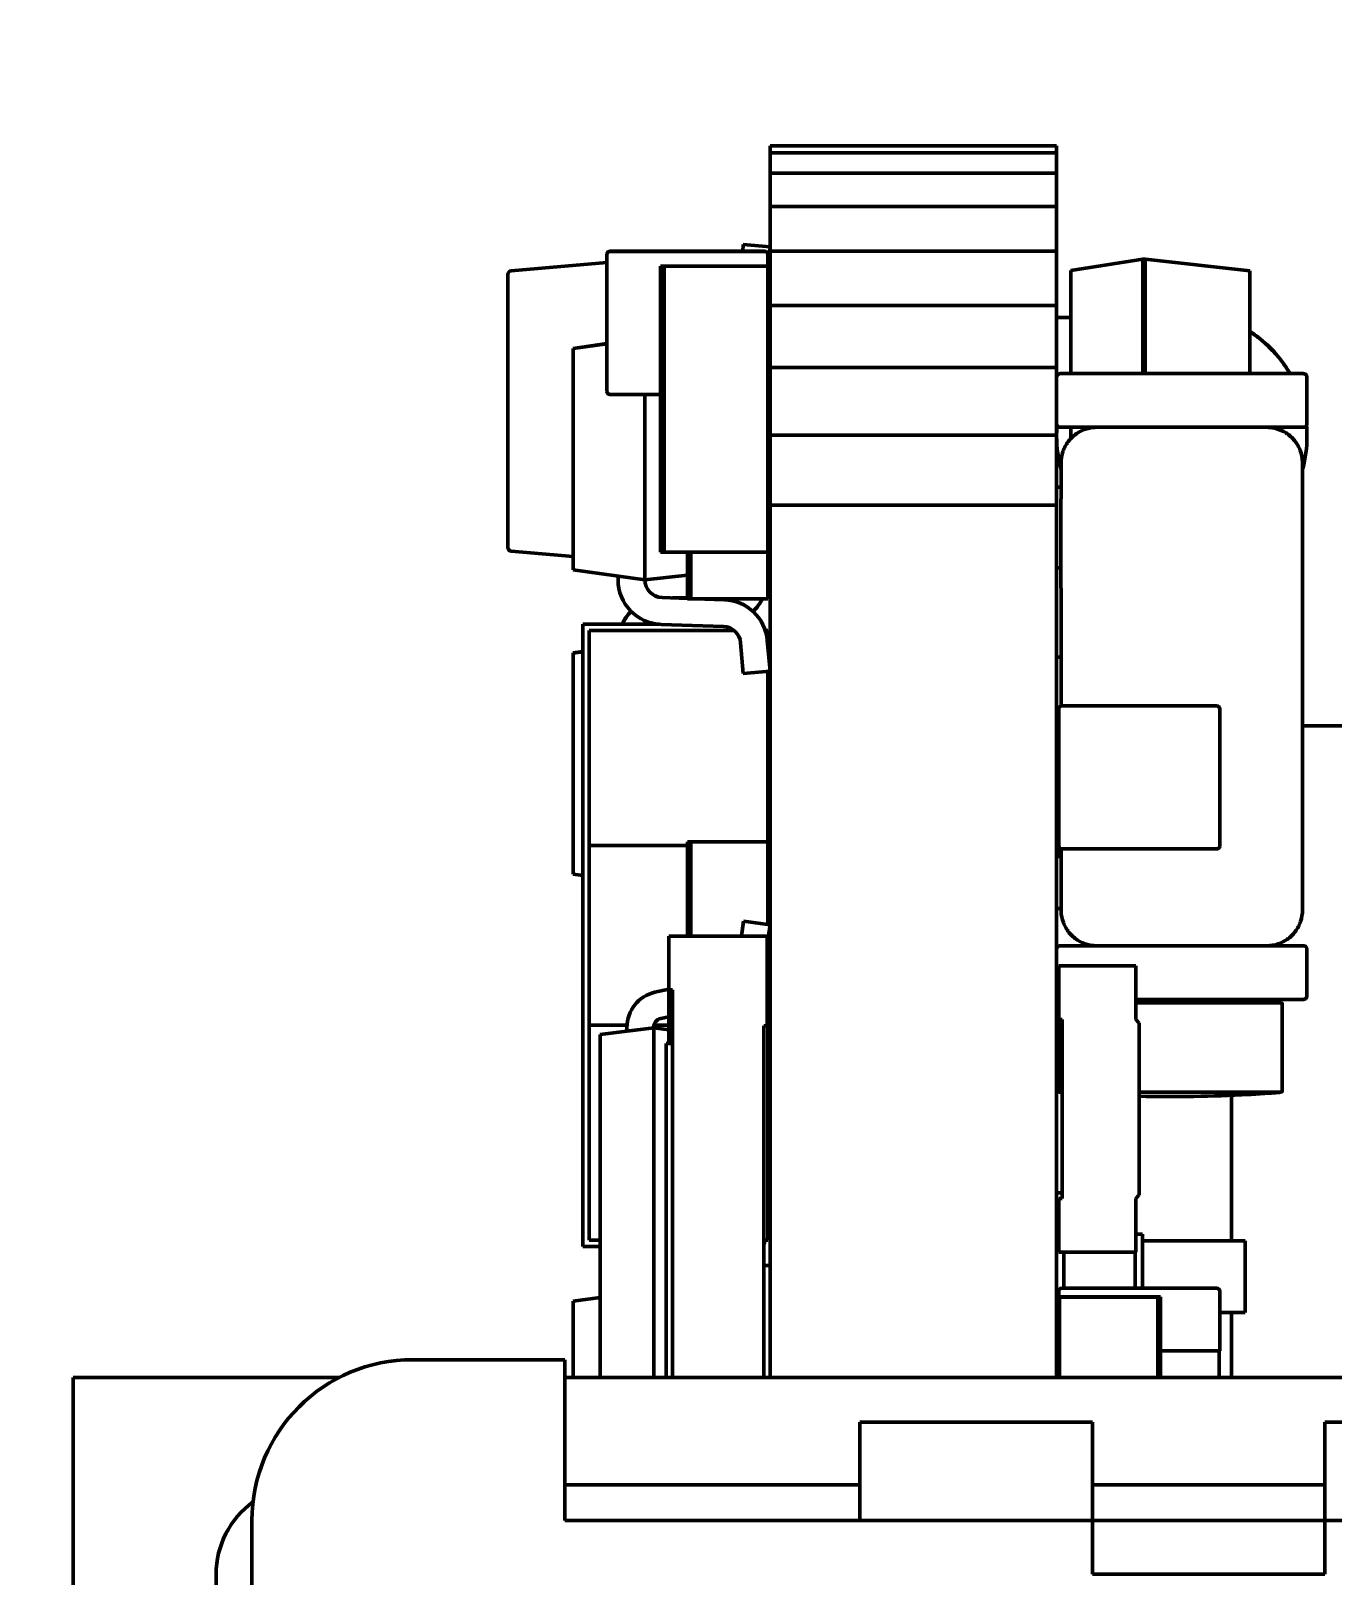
# Model space of a CAD drawing. Header units: millimetres. Extents: x 3100 to 5091, y 868 to 1900.
# Drawn here: x 3488.4 to 3495.68, y 1677.23 to 1685.87 of the extents above; entities that cross this region are included whole.
import ezdxf

# ---------------------------------------------------------------- set-up
doc = ezdxf.new("R2010")
doc.units = ezdxf.units.MM
doc.header["$LTSCALE"] = 1.8
doc.layers.add('외형선(ISO)', color=7, linetype='Continuous', lineweight=50)
doc.layers.add('치수(ISO)', color=7, linetype='Continuous', lineweight=25)
doc.styles.add('레이블 문자 (JIS)', font='')
doc.styles.get('레이블 문자 (JIS)').set_extended_font_data('Gulim')
doc.dimstyles.new('복사 대상기본값 (JIS)', dxfattribs={"dimscale": 1.5, "dimtxt": 3, "dimasz": 2, "dimexe": 1, "dimexo": 0.5, "dimgap": 0.8, "dimtad": 1, "dimdsep": 46, "dimtxsty": '레이블 문자 (JIS)', "dimblk": 'Filled-1', "dimcen": 0.09, "dimdle": 10, "dimclrd": 256, "dimclre": 256, "dimclrt": 256, "dimazin": 2, "dimtfac": 0.666667, "dimtmove": 0, "dimatfit": 3, "dimldrblk": 'OPEN', "dimfxl": 1, "dimtolj": 1, "dimtzin": 0, "dimlwd": -1, "dimlwe": -1, "dimarcsym": 0})

# ---------------------------------------------------------------- blocks, each defined once
blk = doc.blocks.new('Filled-1')
at = {"color": 0}
for p, q in [((0, 0), (-1, 0.1)), ((-1, 0.1), (-1, -0.1)), ((-1, 0), (0, 0)), ((-1, -0.1), (0, 0))]:
    blk.add_line(p, q, dxfattribs=at)
at = {"color": 0, "flags": 128}
blk.add_lwpolyline([(-1, -0.1), (0, 0), (-1, 0.1), (-1, -0.1)], dxfattribs=at)
at = {"color": 0}
blk.add_solid([(-1, -0.1), (0, 0), (-1, 0.1), (-1, -0.1)], dxfattribs=at)
blk = doc.blocks.new('*D693')
at = {"layer": 'Defpoints', "color": 0}
for p in [(3578.1401, 1717.1581), (3259.1401, 1689.0264), (3578.1401, 1681.0264)]:
    blk.add_point(p, dxfattribs=at)
at = {"layer": '치수(ISO)'}
for p, q in [((3259.1401, 1689.7764), (3259.1401, 1718.6581)), ((3578.1401, 1681.7764), (3578.1401, 1718.6581)), ((3262.1401, 1717.1581), (3575.1401, 1717.1581))]:
    blk.add_line(p, q, dxfattribs=at)
at = {"layer": '치수(ISO)', "linetype": 'ByBlock', "xscale": 3, "yscale": 3, "zscale": 3, "rotation": 180}
blk.add_blockref('Filled-1', (3259.1401, 1717.1581), dxfattribs=at)
at = {"layer": '치수(ISO)', "linetype": 'ByBlock', "xscale": 3, "yscale": 3, "zscale": 3}
blk.add_blockref('Filled-1', (3578.1401, 1717.1581), dxfattribs=at)
at = {"layer": '치수(ISO)', "insert": (3418.6601, 1727.8678), "char_height": 15, "attachment_point": 5, "style": '레이블 문자 (JIS)'}
blk.add_mtext('\\A1;319', dxfattribs=at)
blk = doc.blocks.new('_Open')
at = {"color": 0, "linetype": 'ByBlock', "lineweight": -2}
for p, q in [((-1, 0.1667), (0, 0)), ((-1, -0.1667), (0, 0)), ((0, 0), (-1, 0))]:
    blk.add_line(p, q, dxfattribs=at)

msp = doc.modelspace()

# ---------------------------------------------------------------- linework, layer by layer
at = {"layer": '외형선(ISO)'}
for p, q in [((3494.1401, 1685.2264), (3492.5375, 1685.2264)), ((3492.5375, 1685.1877), (3492.5375, 1685.2264)), ((3494.1401, 1685.1877), (3494.1401, 1685.2264)), ((3494.1401, 1685.1877), (3492.5375, 1685.1877)), ((3492.5375, 1685.0733), (3492.5375, 1685.1877)), ((3494.1401, 1685.0733), (3494.1401, 1685.1877)), ((3494.1401, 1685.0733), (3492.5375, 1685.0733)), ((3492.5375, 1684.8875), (3492.5375, 1685.0733)), ((3494.1401, 1684.8875), (3494.1401, 1685.0733)), ((3494.1401, 1684.8875), (3492.5375, 1684.8875)), ((3492.5375, 1684.6375), (3492.5375, 1684.8875)), ((3494.1401, 1684.6375), (3494.1401, 1684.8875)), ((3492.3847, 1684.636), (3492.388, 1684.6741)), ((3492.388, 1684.6744), (3492.5375, 1684.6613)), ((3492.388, 1684.6744), (3492.5375, 1684.6614)), ((3492.388, 1684.6744), (3492.388, 1684.6744)), ((3492.388, 1684.6743), (3492.388, 1684.6744)), ((3492.388, 1684.6743), (3492.5375, 1684.6612)), ((3492.388, 1684.6743), (3492.5375, 1684.6613)), ((3492.388, 1684.6743), (3492.388, 1684.6743)), ((3492.388, 1684.6742), (3492.388, 1684.6743)), ((3492.388, 1684.6742), (3492.5375, 1684.6611)), ((3492.388, 1684.6742), (3492.388, 1684.6741)), ((3492.388, 1684.6741), (3492.5375, 1684.6611)), ((3491.6253, 1684.6199), (3491.6253, 1684.6197)), ((3491.6253, 1683.8517), (3491.6253, 1684.6197)), ((3491.6413, 1684.636), (3492.5093, 1684.636)), ((3491.6413, 1684.6359), (3491.6413, 1684.636)), ((3492.5093, 1684.6359), (3491.6413, 1684.6359)), ((3491.6413, 1684.6357), (3492.5093, 1684.6357)), ((3491.6413, 1684.6357), (3491.6413, 1684.6357)), ((3492.5093, 1684.636), (3492.5093, 1684.6359)), ((3492.5093, 1684.6357), (3492.5093, 1684.6357)), ((3492.5375, 1684.6611), (3492.5253, 1684.5217)), ((3492.5253, 1684.6197), (3492.5253, 1684.6199)), ((3492.5253, 1684.6197), (3492.5253, 1683.8517)), ((3492.5375, 1684.6613), (3492.5375, 1684.6613)), ((3492.5375, 1684.6612), (3492.5375, 1684.6611)), ((3494.1401, 1684.6375), (3492.5375, 1684.6375)), ((3492.5375, 1684.3329), (3492.5375, 1684.6375)), ((3494.1401, 1684.3329), (3494.1401, 1684.6375)), ((3494.2201, 1684.5295), (3494.623, 1684.5916)), ((3494.623, 1684.5913), (3494.2201, 1684.5293)), ((3494.6362, 1684.5916), (3494.623, 1684.5916)), ((3494.623, 1684.5913), (3494.623, 1684.5916)), ((3494.623, 1683.9518), (3494.623, 1684.5913)), ((3494.623, 1684.5913), (3494.6362, 1684.5913)), ((3494.6362, 1684.5913), (3494.6362, 1684.5916)), ((3494.6362, 1684.5916), (3495.2201, 1684.5272)), ((3494.6362, 1683.9518), (3494.6362, 1684.5913)), ((3495.2201, 1684.527), (3494.6362, 1684.5913)), ((3491.0722, 1684.5067), (3491.0722, 1684.5071)), ((3491.0722, 1684.5066), (3491.0722, 1684.5067)), ((3491.0722, 1682.9789), (3491.0722, 1684.5066)), ((3491.6253, 1684.5738), (3491.0905, 1684.527)), ((3491.9252, 1684.5528), (3491.9448, 1684.5528)), ((3491.9252, 1684.5524), (3491.9252, 1684.5528)), ((3491.9448, 1684.5524), (3491.9252, 1684.5524)), ((3491.9252, 1684.5524), (3491.9252, 1682.9524)), ((3492.5252, 1684.5529), (3491.9448, 1684.5529)), ((3491.9448, 1684.5529), (3491.9448, 1684.5528)), ((3491.9448, 1684.5523), (3491.9448, 1684.5524)), ((3492.5252, 1684.5523), (3491.9448, 1684.5523)), ((3491.9448, 1682.9523), (3491.9448, 1684.5523)), ((3492.5252, 1684.5528), (3492.5056, 1684.5528)), ((3492.5056, 1684.5528), (3492.5056, 1684.5524)), ((3492.5252, 1684.5524), (3492.5056, 1684.5524)), ((3492.5252, 1684.5528), (3492.5252, 1684.5529)), ((3492.5252, 1684.5528), (3492.5252, 1684.5524)), ((3492.5252, 1684.5523), (3492.5252, 1684.5524)), ((3492.5252, 1682.9523), (3492.5252, 1684.5523)), ((3494.2201, 1684.5293), (3494.2201, 1684.5295)), ((3494.2201, 1683.9517), (3494.2201, 1684.5293)), ((3495.2201, 1684.5272), (3495.2201, 1684.527)), ((3495.2201, 1684.527), (3495.2201, 1683.9518)), ((3494.1401, 1684.3329), (3492.5375, 1684.3329)), ((3492.5375, 1683.9854), (3492.5375, 1684.3329)), ((3494.1401, 1683.9854), (3494.1401, 1684.3329)), ((3494.2201, 1684.2667), (3494.1401, 1684.2667)), ((3491.4375, 1684.0933), (3491.6253, 1684.1197)), ((3491.6253, 1684.1193), (3491.4375, 1684.0929)), ((3491.4375, 1684.0929), (3491.4375, 1684.0933)), ((3491.4375, 1682.8553), (3491.4375, 1684.0929)), ((3494.1401, 1683.9854), (3492.5375, 1683.9854)), ((3492.5375, 1683.6084), (3492.5375, 1683.9854)), ((3494.1401, 1683.6084), (3494.1401, 1683.9854)), ((3495.5401, 1683.9317), (3495.5401, 1683.6717)), ((3491.9252, 1683.8357), (3491.6413, 1683.8357)), ((3491.8375, 1683.8357), (3491.8375, 1682.7991)), ((3494.2201, 1683.5894), (3494.2201, 1683.6516)), ((3494.1401, 1683.6084), (3492.5375, 1683.6084)), ((3492.5375, 1683.2163), (3492.5375, 1683.6084)), ((3494.1401, 1683.2163), (3494.1401, 1683.6084)), ((3495.5401, 1683.6005), (3495.5401, 1683.6004)), ((3495.5401, 1683.5998), (3495.5401, 1683.5998)), ((3494.1651, 1683.4517), (3494.1651, 1683.2517)), ((3495.5151, 1683.4517), (3495.5151, 1683.2517)), ((3494.1401, 1683.3162), (3494.1651, 1683.3162)), ((3494.1401, 1683.2163), (3492.5375, 1683.2163)), ((3492.5375, 1678.3364), (3492.5375, 1683.2163)), ((3494.1401, 1678.3364), (3494.1401, 1683.2163)), ((3494.1646, 1683.2517), (3494.1646, 1682.7517)), ((3495.5156, 1683.2517), (3495.5156, 1682.7517)), ((3491.4375, 1682.9286), (3491.0905, 1682.9589)), ((3491.9448, 1682.9524), (3491.9252, 1682.9524)), ((3492.5252, 1682.9523), (3491.9448, 1682.9523)), ((3492.0752, 1682.6929), (3492.0752, 1682.9523)), ((3492.0948, 1682.6928), (3492.0948, 1682.9523)), ((3492.5252, 1682.9584), (3492.5375, 1682.9573)), ((3492.5252, 1682.9584), (3492.5375, 1682.9574)), ((3492.5252, 1682.9583), (3492.5375, 1682.9572)), ((3492.5252, 1682.9583), (3492.5375, 1682.9572)), ((3492.5252, 1682.9582), (3492.5375, 1682.9571)), ((3492.5252, 1682.9581), (3492.5375, 1682.9571)), ((3492.5375, 1682.9571), (3492.5252, 1682.8168)), ((3492.5252, 1682.6928), (3492.5252, 1682.9523)), ((3492.5375, 1682.9573), (3492.5375, 1682.9572)), ((3492.5375, 1682.9572), (3492.5375, 1682.9571)), ((3494.1401, 1682.8662), (3494.1646, 1682.8662)), ((3491.8375, 1682.7991), (3491.4375, 1682.8553)), ((3491.6875, 1682.7991), (3491.6875, 1682.8202)), ((3491.8375, 1682.7991), (3492.0752, 1682.8241)), ((3491.934, 1682.6995), (3492.0752, 1682.6945)), ((3491.934, 1682.6995), (3492.0752, 1682.6946)), ((3491.934, 1682.6994), (3492.0752, 1682.6945)), ((3491.934, 1682.6993), (3492.0752, 1682.6943)), ((3491.934, 1682.6993), (3492.0752, 1682.6944)), ((3491.934, 1682.6992), (3492.0752, 1682.6943)), ((3491.9918, 1682.6975), (3492.0752, 1682.7004)), ((3491.9926, 1682.6975), (3492.0752, 1682.7003)), ((3491.9936, 1682.6974), (3492.0752, 1682.7003)), ((3491.9944, 1682.6974), (3492.0752, 1682.7002)), ((3491.9953, 1682.6974), (3492.0752, 1682.7002)), ((3491.9961, 1682.6973), (3492.0752, 1682.7001)), ((3492.0752, 1682.6929), (3492.0948, 1682.6929)), ((3492.5252, 1682.6928), (3492.0948, 1682.6928)), ((3492.1165, 1682.6928), (3492.2821, 1682.687)), ((3492.1181, 1682.6928), (3492.2821, 1682.6871)), ((3492.12, 1682.6928), (3492.2821, 1682.6872)), ((3492.1216, 1682.6928), (3492.2821, 1682.6872)), ((3492.1235, 1682.6928), (3492.2821, 1682.6873)), ((3492.1252, 1682.6928), (3492.2821, 1682.6874)), ((3494.1651, 1682.0932), (3494.1651, 1682.7517)), ((3495.5151, 1680.9517), (3495.5151, 1682.7517)), ((3491.4903, 1682.5498), (3491.4903, 1682.5503)), ((3491.9197, 1682.5498), (3491.4903, 1682.5498)), ((3491.4903, 1682.5498), (3491.4903, 1679.0698)), ((3491.4904, 1682.5504), (3491.9125, 1682.5504)), ((3491.4904, 1682.5504), (3491.4904, 1682.5503)), ((3491.5253, 1682.5148), (3491.5253, 1682.5146)), ((3492.3365, 1682.5148), (3491.5253, 1682.5148)), ((3491.5253, 1682.5146), (3491.5253, 1681.3125)), ((3492.3367, 1682.5146), (3491.5253, 1682.5146)), ((3492.2769, 1682.5371), (3491.9288, 1682.5493)), ((3492.5253, 1682.5155), (3492.5109, 1682.5155)), ((3492.511, 1682.5154), (3492.5253, 1682.5154)), ((3492.5112, 1682.5148), (3492.5253, 1682.5148)), ((3492.5253, 1682.5146), (3492.5112, 1682.5146)), ((3492.5253, 1682.5155), (3492.5253, 1682.5154)), ((3492.5253, 1682.5154), (3492.5253, 1682.5148)), ((3492.5253, 1682.5148), (3492.5253, 1682.5146)), ((3492.5253, 1682.5146), (3492.5253, 1682.4268)), ((3492.388, 1682.2741), (3492.373, 1682.4459)), ((3492.5224, 1682.4593), (3492.5224, 1682.4592)), ((3492.5224, 1682.4592), (3492.5224, 1682.4591)), ((3492.5224, 1682.4592), (3492.5225, 1682.4592)), ((3492.5224, 1682.4591), (3492.5225, 1682.459)), ((3492.5224, 1682.459), (3492.5224, 1682.459)), ((3492.5224, 1682.459), (3492.5375, 1682.2872)), ((3491.4375, 1682.3893), (3491.4903, 1682.3967)), ((3491.4903, 1682.3963), (3491.4375, 1682.3889)), ((3491.4375, 1682.3889), (3491.4375, 1682.3893)), ((3491.4375, 1681.1513), (3491.4375, 1682.3889)), ((3494.1401, 1682.3667), (3494.1651, 1682.3667)), ((3492.5375, 1682.2872), (3492.388, 1682.2741)), ((3492.5253, 1682.2862), (3492.5253, 1681.3125)), ((3492.5375, 1682.2875), (3492.5375, 1682.2875)), ((3492.5375, 1682.2873), (3492.5375, 1682.2873)), ((3495.0363, 1682.0936), (3494.1683, 1682.0936)), ((3494.1683, 1682.0936), (3494.1683, 1682.0936)), ((3495.0363, 1682.0936), (3494.1683, 1682.0936)), ((3494.1683, 1682.0934), (3495.0363, 1682.0934)), ((3494.1683, 1682.0934), (3494.1683, 1682.0933)), ((3495.0363, 1682.0936), (3495.0363, 1682.0936)), ((3495.0363, 1682.0934), (3495.0363, 1682.0933)), ((3494.1523, 1682.0776), (3494.1523, 1682.0774)), ((3494.1523, 1681.3093), (3494.1523, 1682.0773)), ((3495.0523, 1682.0774), (3495.0523, 1682.0776)), ((3495.0523, 1682.0773), (3495.0523, 1681.3093)), ((3495.5151, 1681.9819), (3495.7215, 1681.9819)), ((3495.9188, 1681.9812), (3495.5151, 1681.9812)), ((3491.5253, 1680.3068), (3491.5253, 1681.3125)), ((3492.0752, 1681.3125), (3491.5253, 1681.3125)), ((3492.0948, 1681.333), (3492.0752, 1681.333)), ((3492.0752, 1681.3328), (3492.0752, 1681.333)), ((3492.0752, 1681.3328), (3492.0948, 1681.3328)), ((3492.0752, 1680.805), (3492.0752, 1681.3328)), ((3492.5252, 1681.3331), (3492.0948, 1681.3331)), ((3492.0948, 1681.3331), (3492.0948, 1681.333)), ((3492.0948, 1681.3327), (3492.0948, 1681.3328)), ((3492.5252, 1681.3327), (3492.0948, 1681.3327)), ((3492.0948, 1680.805), (3492.0948, 1681.3327)), ((3492.5056, 1681.3328), (3492.5056, 1681.333)), ((3492.5252, 1681.333), (3492.5056, 1681.333)), ((3492.5252, 1681.3328), (3492.5056, 1681.3328)), ((3492.5252, 1681.333), (3492.5252, 1681.3331)), ((3492.5252, 1681.3328), (3492.5252, 1681.333)), ((3492.5252, 1681.3327), (3492.5252, 1681.3328)), ((3492.5252, 1680.8703), (3492.5252, 1681.3327)), ((3492.5253, 1681.3125), (3492.5252, 1681.3125)), ((3492.5253, 1681.3125), (3492.5253, 1680.8703)), ((3494.1554, 1681.2409), (3494.1554, 1681.2998)), ((3494.1554, 1681.2409), (3494.1651, 1681.2409)), ((3494.1651, 1680.9517), (3494.1651, 1681.2936)), ((3494.1683, 1681.2933), (3495.0363, 1681.2933)), ((3491.4903, 1681.1439), (3491.4375, 1681.1513)), ((3492.3771, 1680.805), (3492.3889, 1680.889)), ((3492.3889, 1680.8894), (3492.5375, 1680.8686)), ((3492.3889, 1680.8894), (3492.3889, 1680.8894)), ((3492.3889, 1680.8894), (3492.5375, 1680.8685)), ((3492.3889, 1680.8893), (3492.3889, 1680.8894)), ((3492.3889, 1680.8893), (3492.5375, 1680.8684)), ((3492.3889, 1680.8892), (3492.3889, 1680.8893)), ((3492.3889, 1680.8892), (3492.5375, 1680.8683)), ((3492.3889, 1680.8891), (3492.3889, 1680.8892)), ((3492.3889, 1680.8892), (3492.5375, 1680.8684)), ((3492.3889, 1680.8892), (3492.3889, 1680.8892)), ((3492.3889, 1680.8891), (3492.5375, 1680.8682)), ((3492.3889, 1680.889), (3492.3889, 1680.8891)), ((3492.3889, 1680.8891), (3492.5375, 1680.8682)), ((3492.3889, 1680.8891), (3492.3889, 1680.8891)), ((3492.3889, 1680.889), (3492.5375, 1680.8681)), ((3494.1401, 1680.9597), (3494.1651, 1680.9597)), ((3491.9722, 1680.805), (3492.5222, 1680.805)), ((3491.9722, 1680.8045), (3491.9722, 1680.805)), ((3492.5222, 1680.8045), (3491.9722, 1680.8045)), ((3491.9722, 1680.8045), (3491.9722, 1680.5045)), ((3492.5222, 1680.7591), (3492.5375, 1680.8681)), ((3492.5222, 1680.805), (3492.5222, 1680.8045)), ((3492.5222, 1680.8045), (3492.5222, 1680.3045)), ((3492.5375, 1680.8684), (3492.5375, 1680.8685)), ((3492.5375, 1680.8683), (3492.5375, 1680.8684)), ((3492.5375, 1680.8682), (3492.5375, 1680.8682)), ((3492.5252, 1680.5327), (3492.5252, 1680.7808)), ((3492.5253, 1680.7814), (3492.5253, 1680.3068)), ((3492.5253, 1680.7226), (3492.5375, 1680.5832)), ((3494.3188, 1680.7518), (3494.3188, 1680.7571)), ((3495.5401, 1680.4717), (3495.5401, 1680.7317)), ((3492.5325, 1680.6398), (3492.5375, 1680.6398)), ((3492.5375, 1680.6397), (3492.5326, 1680.6397)), ((3492.5326, 1680.6395), (3492.5375, 1680.6395)), ((3492.5375, 1680.6395), (3492.5326, 1680.6395)), ((3494.1524, 1680.6389), (3494.1524, 1680.6387)), ((3494.1524, 1680.6389), (3494.5828, 1680.6389)), ((3494.1524, 1680.6387), (3494.1524, 1680.3387)), ((3494.1524, 1680.6387), (3494.5828, 1680.6387)), ((3494.5828, 1680.6389), (3494.5828, 1680.6387)), ((3494.5828, 1680.6387), (3494.5828, 1680.3387)), ((3492.5252, 1680.5327), (3492.5222, 1680.5327)), ((3492.5375, 1680.5832), (3492.5253, 1680.5821)), ((3492.5375, 1680.5835), (3492.5375, 1680.5835)), ((3492.5375, 1680.5833), (3492.5375, 1680.5833)), ((3491.8941, 1680.4916), (3491.9722, 1680.509)), ((3491.8941, 1680.4916), (3491.9722, 1680.509)), ((3491.8941, 1680.4915), (3491.9722, 1680.5089)), ((3491.8941, 1680.4914), (3491.9722, 1680.5088)), ((3491.8941, 1680.4915), (3491.9722, 1680.5088)), ((3491.8941, 1680.4913), (3491.9722, 1680.5087)), ((3491.8941, 1680.4913), (3491.9722, 1680.5086)), ((3491.8941, 1680.4912), (3491.9722, 1680.5086)), ((3491.9922, 1680.5045), (3491.9722, 1680.5045)), ((3491.9722, 1680.5045), (3491.9722, 1680.2046)), ((3491.9922, 1680.2045), (3491.9922, 1680.5045)), ((3495.1188, 1680.4328), (3495.1188, 1680.4516)), ((3494.1523, 1680.4278), (3494.1523, 1680.4275)), ((3494.1523, 1680.4275), (3494.1523, 1679.9375)), ((3494.5828, 1680.4328), (3495.3973, 1680.4328)), ((3495.3973, 1680.4325), (3494.5828, 1680.4325)), ((3495.3973, 1680.4328), (3495.3973, 1680.4325)), ((3495.4023, 1680.4275), (3495.4023, 1680.4278)), ((3495.4023, 1679.9375), (3495.4023, 1680.4275)), ((3491.5253, 1680.3068), (3491.7377, 1680.3068)), ((3491.5253, 1680.3068), (3491.5253, 1679.1046)), ((3491.5875, 1680.2549), (3491.8875, 1680.2917)), ((3491.5875, 1680.2555), (3491.7375, 1680.2739)), ((3491.7375, 1680.2964), (3491.7375, 1680.2964)), ((3491.7375, 1680.2963), (3491.7375, 1680.2964)), ((3491.7375, 1680.2962), (3491.7375, 1680.2963)), ((3491.7375, 1680.2961), (3491.7375, 1680.2962)), ((3491.7375, 1680.2962), (3491.7375, 1680.2962)), ((3491.7375, 1680.296), (3491.7375, 1680.2961)), ((3491.7375, 1680.296), (3491.7375, 1680.296)), ((3491.7375, 1680.2734), (3491.7375, 1680.296)), ((3491.7375, 1680.2734), (3491.8875, 1680.2918)), ((3491.8875, 1680.2918), (3491.8875, 1680.296)), ((3491.9722, 1680.2819), (3491.8875, 1680.2923)), ((3491.8875, 1680.2917), (3491.8875, 1680.2918)), ((3491.9722, 1680.2813), (3491.8875, 1680.2917)), ((3491.8875, 1680.2917), (3491.8875, 1678.3364)), ((3491.8887, 1680.3068), (3491.9722, 1680.3068)), ((3491.9266, 1680.3448), (3491.9722, 1680.3549)), ((3492.5022, 1680.3045), (3492.5022, 1678.3364)), ((3492.5222, 1680.3045), (3492.5022, 1680.3045)), ((3492.5222, 1680.3068), (3492.5253, 1680.3068)), ((3492.5253, 1680.3068), (3492.5253, 1679.1046)), ((3494.1524, 1680.3387), (3494.172, 1680.3387)), ((3494.172, 1680.3387), (3494.172, 1679.3387)), ((3494.6024, 1680.3193), (3494.5828, 1680.3389)), ((3494.6024, 1680.3191), (3494.5828, 1680.3387)), ((3494.6024, 1680.3193), (3494.6024, 1680.3191)), ((3494.6024, 1680.3191), (3494.6024, 1679.3583)), ((3491.5875, 1680.2549), (3491.5875, 1680.2555)), ((3491.5875, 1678.3364), (3491.5875, 1680.2549)), ((3491.9572, 1680.205), (3491.9722, 1680.205)), ((3491.9572, 1680.2045), (3491.9572, 1680.205)), ((3491.9922, 1680.2045), (3491.9572, 1680.2045)), ((3491.9572, 1680.2045), (3491.9572, 1678.3364)), ((3491.9722, 1680.2046), (3491.9922, 1680.2046)), ((3491.9922, 1678.3364), (3491.9922, 1680.2045)), ((3492.5375, 1680.2331), (3492.5253, 1680.2331)), ((3494.1523, 1680.2331), (3494.1401, 1680.2331)), ((3494.1573, 1679.9325), (3494.172, 1679.9325)), ((3494.6024, 1679.9325), (3495.3973, 1679.9325)), ((3495.1188, 1679.1011), (3495.1188, 1679.9151)), ((3492.5375, 1679.3698), (3492.5253, 1679.3698)), ((3492.5253, 1679.3697), (3492.5375, 1679.3697)), ((3492.5253, 1679.3695), (3492.5375, 1679.3695)), ((3492.5375, 1679.3695), (3492.5253, 1679.3695)), ((3492.5253, 1679.3324), (3492.5375, 1679.3313)), ((3492.5253, 1679.3324), (3492.5375, 1679.3314)), ((3492.5253, 1679.3323), (3492.5375, 1679.3312)), ((3492.5253, 1679.3323), (3492.5375, 1679.3312)), ((3492.5253, 1679.3322), (3492.5375, 1679.3311)), ((3492.5253, 1679.3321), (3492.5375, 1679.3311)), ((3492.5375, 1679.3311), (3492.5253, 1679.1917)), ((3492.5375, 1679.3313), (3492.5375, 1679.3312)), ((3492.5375, 1679.3312), (3492.5375, 1679.3311)), ((3494.172, 1679.3698), (3494.1401, 1679.3698)), ((3494.1401, 1679.3697), (3494.172, 1679.3697)), ((3494.1401, 1679.3695), (3494.172, 1679.3695)), ((3494.172, 1679.3695), (3494.1401, 1679.3695)), ((3494.1524, 1679.3389), (3494.1524, 1679.3387)), ((3494.1524, 1679.3389), (3494.172, 1679.3389)), ((3494.1524, 1679.3387), (3494.1524, 1679.0387)), ((3494.1524, 1679.3387), (3494.172, 1679.3387)), ((3494.5828, 1679.3387), (3494.6024, 1679.3583)), ((3494.5828, 1679.0387), (3494.5828, 1679.3387)), ((3491.4903, 1679.0698), (3491.5875, 1679.0698)), ((3491.5875, 1679.1046), (3491.5253, 1679.1046)), ((3492.5253, 1679.1046), (3492.5022, 1679.1046)), ((3494.1524, 1679.139), (3494.1401, 1679.139)), ((3494.1524, 1679.1388), (3494.1401, 1679.1388)), ((3494.6201, 1679.139), (3494.5828, 1679.139)), ((3494.6201, 1679.1388), (3494.5828, 1679.1388)), ((3494.6201, 1679.139), (3494.6201, 1679.1388)), ((3494.6201, 1678.8361), (3494.6201, 1679.1388)), ((3494.9451, 1679.1011), (3494.6201, 1679.1011)), ((3494.9964, 1679.101), (3494.6201, 1679.101)), ((3495.0438, 1679.1011), (3495.0438, 1679.1011)), ((3495.1938, 1679.1011), (3495.1938, 1678.7011)), ((3495.1938, 1679.1011), (3495.1938, 1679.1011)), ((3494.1524, 1679.0387), (3494.5828, 1679.0387)), ((3494.1801, 1678.8361), (3494.1801, 1679.0387)), ((3494.5801, 1679.0387), (3494.5801, 1678.8361)), ((3492.5375, 1678.9631), (3492.5022, 1678.9631)), ((3494.1523, 1678.82), (3494.1523, 1678.8201)), ((3494.1523, 1678.486), (3494.1523, 1678.82)), ((3494.1683, 1678.8361), (3495.0363, 1678.8361)), ((3495.0523, 1678.8201), (3495.0523, 1678.82)), ((3495.0523, 1678.486), (3495.0523, 1678.82)), ((3491.4375, 1678.7633), (3491.5875, 1678.7844)), ((3491.5875, 1678.784), (3491.4375, 1678.7629)), ((3491.4375, 1678.7629), (3491.4375, 1678.7633)), ((3491.4375, 1678.3364), (3491.4375, 1678.7629)), ((3494.1401, 1678.7888), (3494.1523, 1678.7888)), ((3494.6854, 1678.7872), (3494.1554, 1678.7872)), ((3494.1554, 1678.7871), (3494.1554, 1678.7872)), ((3494.1554, 1678.7871), (3494.1754, 1678.7871)), ((3494.1554, 1678.7863), (3494.1554, 1678.7871)), ((3494.1554, 1678.7863), (3494.1754, 1678.7863)), ((3494.1554, 1678.7862), (3494.1554, 1678.7863)), ((3494.1554, 1678.7862), (3494.7054, 1678.7862)), ((3494.1554, 1678.3364), (3494.1554, 1678.7862)), ((3494.1754, 1678.7863), (3494.1754, 1678.7871)), ((3494.6854, 1678.788), (3494.6854, 1678.7873)), ((3494.7204, 1678.788), (3494.6854, 1678.788)), ((3494.6854, 1678.7863), (3494.6854, 1678.7873)), ((3494.6854, 1678.7873), (3494.7204, 1678.7873)), ((3494.6854, 1678.7863), (3494.7054, 1678.7863)), ((3494.6854, 1678.7863), (3494.6854, 1678.7863)), ((3494.7054, 1678.7862), (3494.7054, 1678.7863)), ((3494.7054, 1678.7862), (3494.7054, 1678.3364)), ((3494.7204, 1678.7873), (3494.7204, 1678.788)), ((3494.7204, 1678.7873), (3494.7204, 1678.3364)), ((3495.1188, 1678.3364), (3495.1188, 1678.7011)), ((3495.0363, 1678.486), (3494.7204, 1678.486)), ((3495.0483, 1678.3364), (3495.0483, 1678.486)), ((3491.3901, 1678.4364), (3490.5401, 1678.4364)), ((3491.3901, 1678.4364), (3491.3901, 1677.5364)), ((3488.6401, 1678.3364), (3490.1278, 1678.3364)), ((3488.6401, 1675.0614), (3488.6401, 1678.3364)), ((3491.3901, 1678.3364), (3492.1901, 1678.3364)), ((3492.1901, 1678.3364), (3497.9901, 1678.3364)), ((3493.0401, 1678.0864), (3494.3401, 1678.0864)), ((3493.0401, 1677.5364), (3493.0401, 1678.0864)), ((3494.3401, 1678.0864), (3494.3401, 1677.5364)), ((3495.6401, 1677.5364), (3495.6401, 1678.0864)), ((3495.6401, 1678.0864), (3496.9401, 1678.0864)), ((3492.1901, 1677.7364), (3491.3901, 1677.7364)), ((3492.1901, 1677.7364), (3493.0401, 1677.7364)), ((3494.3401, 1677.7364), (3495.6401, 1677.7364)), ((3489.6401, 1675.3864), (3489.6401, 1677.5364)), ((3491.3901, 1677.5364), (3494.3401, 1677.5364)), ((3494.3401, 1677.5364), (3495.6401, 1677.5364)), ((3494.3401, 1677.5364), (3494.3401, 1677.2364)), ((3495.6401, 1677.5364), (3498.5901, 1677.5364)), ((3495.6401, 1677.2364), (3495.6401, 1677.5364)), ((3489.4401, 1677.2364), (3489.4401, 1676.7364)), ((3494.3401, 1677.2364), (3495.6401, 1677.2364))]:
    msp.add_line(p, q, dxfattribs=at)
for centre, radius, start, end in [((3491.6413, 1684.6199), 0.016, 90, 180), ((3491.6413, 1684.6197), 0.016, 90, 180), ((3492.5093, 1684.6199), 0.016, 0, 90), ((3492.5093, 1684.6197), 0.016, 0, 90), ((3491.0922, 1684.5071), 0.02, 95, 180), ((3491.6413, 1683.8517), 0.016, 180, 270), ((3492.5093, 1683.8517), 0.016, 354.22246, 0), ((3491.0922, 1682.9789), 0.02, 180, 265), ((3491.9375, 1682.7991), 0.25, 180, 268), ((3491.9375, 1682.7991), 0.1, 180.03259, 268), ((3491.9375, 1682.7992), 0.1, 180.06517, 268), ((3491.9375, 1682.7993), 0.1, 180.10318, 268), ((3491.9375, 1682.7993), 0.1, 180.13576, 268), ((3491.9375, 1682.7994), 0.1, 180.17376, 268), ((3491.9375, 1682.7994), 0.1, 180.20634, 268), ((3492.2734, 1682.4375), 0.25, 5, 88), ((3492.2734, 1682.4374), 0.25, 5, 88), ((3492.2734, 1682.4374), 0.25, 5, 88), ((3492.2734, 1682.8071), 0.25, 312.34046, 332.80645), ((3491.9375, 1682.4454), 0.25, 134.96643, 155.16263), ((3491.9375, 1682.4454), 0.25, 134.97565, 155.177), ((3491.9375, 1682.4453), 0.25, 134.95567, 155.14588), ((3491.9375, 1682.4452), 0.25, 134.93568, 155.11475), ((3491.9375, 1682.4453), 0.25, 134.94645, 155.13151), ((3491.9375, 1682.4451), 0.25, 134.92645, 155.10038), ((3492.2734, 1682.4373), 0.25, 5, 88), ((3492.2734, 1682.4373), 0.25, 5, 88), ((3492.2734, 1682.4372), 0.25, 5, 88), ((3492.2734, 1682.4372), 0.1, 5, 88), ((3494.1683, 1682.0776), 0.016, 89.99999, 180), ((3494.1683, 1682.0773), 0.016, 89.99999, 180), ((3495.0363, 1682.0776), 0.016, 360, 89.99999), ((3495.0363, 1682.0773), 0.016, 360, 89.99999), ((3494.1683, 1681.3093), 0.016, 180, 269.99999), ((3495.0363, 1681.3093), 0.016, 269.99999, 360), ((3491.9375, 1680.2964), 0.2, 102.53608, 180), ((3491.9375, 1680.2964), 0.2, 102.53608, 180), ((3491.9375, 1680.2963), 0.2, 102.53608, 180), ((3491.9375, 1680.2962), 0.2, 102.53608, 180), ((3491.9375, 1680.2962), 0.2, 102.53608, 180), ((3491.9375, 1680.296), 0.2, 102.53608, 180), ((3491.9375, 1680.2961), 0.2, 102.53608, 180), ((3491.9375, 1680.296), 0.2, 102.53608, 180), ((3494.1573, 1680.4278), 0.005, 169.64636, 180), ((3495.3973, 1680.4278), 0.005, 360, 89.99999), ((3491.9375, 1680.296), 0.05, 102.53608, 180), ((3492.2734, 1679.1811), 0.25, 336.20877, 342.1947), ((3494.1683, 1678.8201), 0.016, 89.99999, 180), ((3495.0363, 1678.8201), 0.016, 360, 89.99999), ((3490.5401, 1677.5364), 0.9, 90, 180), ((3489.9401, 1677.2364), 0.5, 126.00294, 180)]:
    msp.add_arc(centre, radius, start, end, dxfattribs=at)
for centre, major_axis, ratio, start_param, end_param in [((3759.6509, 1928.396), (-265.494, -248.4637), 0.000135, 0.000144, 0.001586), ((3248.9682, 1926.6624), (246.4295, -246.7301), 0.000132, 6.28153, 6.283033), ((3494.8938, 1679.1011), (0.15, 0), 0.00019, 5.061455, 6.283185), ((3494.8938, 1679.1011), (0.3, 0), 0.00019, 5.061455, 6.283185), ((3494.8938, 1678.7011), (0.3, 0), 0.00019, 5.268951, 6.283185), ((3494.1683, 1678.486), (-0.016, 0), 0.00019, 0, 0.63612), ((3495.0363, 1678.486), (0.016, 0), 0.00019, 4.712389, 6.283185)]:
    msp.add_ellipse(centre, major_axis=major_axis, ratio=ratio, start_param=start_param, end_param=end_param, dxfattribs=at)
for points in [[(3494.1401, 1684.2667), (3494.1416, 1684.2667), (3494.1748, 1684.2666), (3494.2201, 1684.2666)], [(3494.1401, 1683.6005), (3494.1401, 1683.6209), (3494.141, 1683.6413), (3494.1428, 1683.6617)], [(3494.1428, 1683.6616), (3494.141, 1683.6411), (3494.1401, 1683.6205), (3494.1401, 1683.5998)], [(3495.5374, 1683.6617), (3495.5392, 1683.6413), (3495.5401, 1683.6209), (3495.5401, 1683.6005)], [(3495.5401, 1683.5998), (3495.5401, 1683.6205), (3495.5392, 1683.6411), (3495.5374, 1683.6616)], [(3494.1401, 1683.5998), (3494.1401, 1683.6), (3494.1401, 1683.6002), (3494.1401, 1683.6004)], [(3494.1401, 1683.5998), (3494.1401, 1683.5372), (3494.1486, 1683.4747), (3494.1651, 1683.4144)], [(3495.5401, 1683.6004), (3495.5401, 1683.6002), (3495.5401, 1683.6), (3495.5401, 1683.5998)], [(3494.1651, 1683.3162), (3494.1501, 1683.3162), (3494.1409, 1683.3162), (3494.1401, 1683.3162)], [(3494.1651, 1682.3667), (3494.1501, 1682.3667), (3494.1409, 1682.3667), (3494.1401, 1682.3667)], [(3494.1523, 1681.9167), (3494.145, 1681.9167), (3494.1406, 1681.9167), (3494.1401, 1681.9167)]]:
    msp.add_open_spline(points, degree=3, dxfattribs=at)
for points, knots in [([(3495.2201, 1684.1883), (3495.2388, 1684.1763), (3495.2569, 1684.1633), (3495.3329, 1684.1032), (3495.384, 1684.0474), (3495.4322, 1683.9741), (3495.439, 1683.963), (3495.4456, 1683.9517)], [3.7154267, 3.7154267, 3.7154267, 3.7154267, 3.8107962, 3.8107962, 4.1307962, 4.1307962, 4.1866611, 4.1866611, 4.1866611, 4.1866611]), ([(3495.4452, 1683.9517), (3495.4319, 1683.9746), (3495.4174, 1683.9967), (3495.357, 1684.0778), (3495.3027, 1684.1305), (3495.2345, 1684.1782), (3495.2274, 1684.183), (3495.2201, 1684.1877)], [2.097528, 2.097528, 2.097528, 2.097528, 2.2107964, 2.2107964, 2.5307964, 2.5307964, 2.5677586, 2.5677586, 2.5677586, 2.5677586]), ([(3494.1401, 1683.9317), (3494.1401, 1683.933), (3494.1403, 1683.9344), (3494.141, 1683.9378), (3494.1417, 1683.9398), (3494.1439, 1683.9435), (3494.1452, 1683.9452), (3494.1484, 1683.9481), (3494.1503, 1683.9492), (3494.1532, 1683.9505), (3494.1542, 1683.9508), (3494.1556, 1683.9512), (3494.1561, 1683.9513), (3494.1569, 1683.9514), (3494.1572, 1683.9515), (3494.1578, 1683.9515), (3494.1581, 1683.9516), (3494.1584, 1683.9516), (3494.1586, 1683.9516), (3494.1588, 1683.9516), (3494.1589, 1683.9517), (3494.1592, 1683.9517), (3494.1593, 1683.9517), (3494.1595, 1683.9517), (3494.1595, 1683.9517), (3494.1597, 1683.9517), (3494.1598, 1683.9517), (3494.1601, 1683.9517), (3494.1602, 1683.9517), (3494.1607, 1683.9517), (3494.1614, 1683.9517), (3494.1653, 1683.9517), (3494.1709, 1683.9517), (3494.1966, 1683.9517), (3494.2261, 1683.9517), (3494.304, 1683.9518), (3494.3531, 1683.9518), (3494.4647, 1683.9518), (3494.5288, 1683.9518), (3494.6636, 1683.9518), (3494.7361, 1683.9518), (3494.8804, 1683.9518), (3494.954, 1683.9518), (3495.0931, 1683.9518), (3495.1603, 1683.9518), (3495.2801, 1683.9518), (3495.3341, 1683.9518), (3495.4224, 1683.9518), (3495.4578, 1683.9517), (3495.4946, 1683.9517), (3495.5043, 1683.9517), (3495.514, 1683.9517), (3495.5164, 1683.9517), (3495.5187, 1683.9517), (3495.5193, 1683.9517), (3495.5199, 1683.9517), (3495.52, 1683.9517), (3495.5203, 1683.9517), (3495.5203, 1683.9517), (3495.5206, 1683.9517), (3495.5207, 1683.9517), (3495.5209, 1683.9517), (3495.5211, 1683.9517), (3495.5215, 1683.9516), (3495.5217, 1683.9516), (3495.5221, 1683.9516), (3495.5223, 1683.9516), (3495.5228, 1683.9515), (3495.5231, 1683.9515), (3495.5238, 1683.9513), (3495.5243, 1683.9512), (3495.5258, 1683.9509), (3495.5268, 1683.9505), (3495.5296, 1683.9494), (3495.5312, 1683.9484), (3495.5343, 1683.9459), (3495.5358, 1683.9443), (3495.5381, 1683.9408), (3495.5389, 1683.9388), (3495.5399, 1683.9351), (3495.5401, 1683.9334), (3495.5401, 1683.9317)], [0, 0, 0, 0, 0.000402, 0.000402, 0.0010462, 0.0010462, 0.0016832, 0.0016832, 0.0023204, 0.0023204, 0.0026343, 0.0026343, 0.002778, 0.002778, 0.0028715, 0.0028715, 0.0029686, 0.0029686, 0.0030169, 0.0030169, 0.0030911, 0.0030911, 0.003179, 0.003179, 0.0033361, 0.0033361, 0.0037283, 0.0037283, 0.0049035, 0.0049035, 0.00843, 0.00843, 0.0190385, 0.0190385, 0.0411067, 0.0411067, 0.0627656, 0.0627656, 0.0844342, 0.0844342, 0.1061018, 0.1061018, 0.1277693, 0.1277693, 0.1494369, 0.1494369, 0.1711045, 0.1711045, 0.1927724, 0.1927724, 0.2044097, 0.2044097, 0.2102093, 0.2102093, 0.2130428, 0.2130428, 0.2144228, 0.2144228, 0.2151048, 0.2151048, 0.2153607, 0.2153607, 0.2155272, 0.2155272, 0.2156018, 0.2156018, 0.2156777, 0.2156777, 0.2157649, 0.2157649, 0.2159172, 0.2159172, 0.2162365, 0.2162365, 0.2167995, 0.2167995, 0.2174347, 0.2174347, 0.2180719, 0.2180719, 0.2185781, 0.2185781, 0.2185781, 0.2185781]), ([(3495.5401, 1683.6717), (3495.5401, 1683.6703), (3495.54, 1683.669), (3495.5393, 1683.6656), (3495.5385, 1683.6635), (3495.5364, 1683.6598), (3495.535, 1683.6581), (3495.5318, 1683.6553), (3495.53, 1683.6542), (3495.5271, 1683.6529), (3495.5261, 1683.6526), (3495.5246, 1683.6522), (3495.5241, 1683.6521), (3495.5234, 1683.6519), (3495.5231, 1683.6519), (3495.5225, 1683.6518), (3495.5222, 1683.6518), (3495.5218, 1683.6518), (3495.5217, 1683.6517), (3495.5214, 1683.6517), (3495.5213, 1683.6517), (3495.5211, 1683.6517), (3495.521, 1683.6517), (3495.5208, 1683.6517), (3495.5207, 1683.6517), (3495.5205, 1683.6517), (3495.5204, 1683.6517), (3495.5202, 1683.6517), (3495.5201, 1683.6517), (3495.5195, 1683.6517), (3495.5189, 1683.6517), (3495.515, 1683.6517), (3495.5093, 1683.6517), (3495.4836, 1683.6516), (3495.4541, 1683.6516), (3495.3762, 1683.6516), (3495.3272, 1683.6516), (3495.2155, 1683.6516), (3495.1515, 1683.6516), (3495.0166, 1683.6516), (3494.9441, 1683.6516), (3494.7998, 1683.6516), (3494.7262, 1683.6516), (3494.5871, 1683.6516), (3494.5199, 1683.6516), (3494.4001, 1683.6516), (3494.3461, 1683.6516), (3494.2578, 1683.6516), (3494.2224, 1683.6516), (3494.1857, 1683.6516), (3494.1759, 1683.6517), (3494.1663, 1683.6517), (3494.1639, 1683.6517), (3494.1615, 1683.6517), (3494.161, 1683.6517), (3494.1603, 1683.6517), (3494.1602, 1683.6517), (3494.16, 1683.6517), (3494.1599, 1683.6517), (3494.1597, 1683.6517), (3494.1596, 1683.6517), (3494.1593, 1683.6517), (3494.1591, 1683.6517), (3494.1587, 1683.6517), (3494.1586, 1683.6517), (3494.1582, 1683.6518), (3494.158, 1683.6518), (3494.1575, 1683.6519), (3494.1572, 1683.6519), (3494.1564, 1683.652), (3494.1559, 1683.6521), (3494.1544, 1683.6525), (3494.1534, 1683.6528), (3494.1507, 1683.654), (3494.149, 1683.6549), (3494.1459, 1683.6574), (3494.1445, 1683.6591), (3494.1422, 1683.6626), (3494.1413, 1683.6646), (3494.1403, 1683.6683), (3494.1401, 1683.67), (3494.1401, 1683.6717)], [0, 0, 0, 0, 0.000402, 0.000402, 0.0010462, 0.0010462, 0.0016832, 0.0016832, 0.0023204, 0.0023204, 0.0026343, 0.0026343, 0.002778, 0.002778, 0.0028715, 0.0028715, 0.0029686, 0.0029686, 0.0030169, 0.0030169, 0.0030911, 0.0030911, 0.003179, 0.003179, 0.0033361, 0.0033361, 0.0037283, 0.0037283, 0.0049035, 0.0049035, 0.00843, 0.00843, 0.0190385, 0.0190385, 0.0411067, 0.0411067, 0.0627656, 0.0627656, 0.0844342, 0.0844342, 0.1061018, 0.1061018, 0.1277693, 0.1277693, 0.1494369, 0.1494369, 0.1711045, 0.1711045, 0.1927724, 0.1927724, 0.2044097, 0.2044097, 0.2102093, 0.2102093, 0.2130428, 0.2130428, 0.2144228, 0.2144228, 0.2151048, 0.2151048, 0.2153607, 0.2153607, 0.2155272, 0.2155272, 0.2156018, 0.2156018, 0.2156777, 0.2156777, 0.2157649, 0.2157649, 0.2159172, 0.2159172, 0.2162365, 0.2162365, 0.2167995, 0.2167995, 0.2174347, 0.2174347, 0.2180719, 0.2180719, 0.2185781, 0.2185781, 0.2185781, 0.2185781]), ([(3494.1651, 1683.4517), (3494.1651, 1683.4733), (3494.1687, 1683.4952), (3494.1824, 1683.5358), (3494.1926, 1683.5551), (3494.2182, 1683.589), (3494.2339, 1683.6041), (3494.2688, 1683.6283), (3494.2885, 1683.6376), (3494.319, 1683.6466), (3494.3293, 1683.6487), (3494.3449, 1683.6507), (3494.3501, 1683.6512), (3494.3562, 1683.6515), (3494.357, 1683.6515), (3494.3583, 1683.6516), (3494.3587, 1683.6516), (3494.3591, 1683.6516)], [0, 0, 0, 0, 0.00648861, 0.00648861, 0.01285718, 0.01285718, 0.01923005, 0.01923005, 0.02560277, 0.02560277, 0.02875775, 0.02875775, 0.03031884, 0.03031884, 0.03059384, 0.03059384, 0.03071809, 0.03071809, 0.03071809, 0.03071809]), ([(3495.3212, 1683.6516), (3495.322, 1683.6516), (3495.3229, 1683.6515), (3495.325, 1683.6514), (3495.3262, 1683.6514), (3495.3308, 1683.6511), (3495.3341, 1683.6508), (3495.3474, 1683.6493), (3495.3573, 1683.6474), (3495.3869, 1683.6395), (3495.4062, 1683.6309), (3495.4413, 1683.6083), (3495.4575, 1683.5937), (3495.4842, 1683.5606), (3495.495, 1683.5417), (3495.5099, 1683.5019), (3495.5142, 1683.4805), (3495.5151, 1683.4568), (3495.5151, 1683.4542), (3495.5151, 1683.4517)], [0.17915847, 0.17915847, 0.17915847, 0.17915847, 0.17943728, 0.17943728, 0.17980649, 0.17980649, 0.18080975, 0.18080975, 0.18382366, 0.18382366, 0.1899984, 0.1899984, 0.19637608, 0.19637608, 0.20274861, 0.20274861, 0.20912135, 0.20912135, 0.20988194, 0.20988194, 0.20988194, 0.20988194]), ([(3495.5151, 1683.4144), (3495.5155, 1683.4158), (3495.5159, 1683.4173), (3495.5321, 1683.4777), (3495.5401, 1683.5388), (3495.5401, 1683.5998)], [7.5859192, 7.5859192, 7.5859192, 7.5859192, 7.592389, 7.592389, 7.8539817, 7.8539817, 7.8539817, 7.8539817]), ([(3495.5151, 1680.9517), (3495.5151, 1680.9301), (3495.5115, 1680.9081), (3495.4978, 1680.8675), (3495.4876, 1680.8483), (3495.4621, 1680.8144), (3495.4464, 1680.7993), (3495.4114, 1680.7751), (3495.3918, 1680.7657), (3495.3613, 1680.7568), (3495.3509, 1680.7546), (3495.3353, 1680.7526), (3495.3301, 1680.7522), (3495.3241, 1680.7519), (3495.3232, 1680.7518), (3495.3214, 1680.7518), (3495.3205, 1680.7518), (3495.3193, 1680.7517), (3495.3189, 1680.7517), (3495.318, 1680.7517), (3495.3176, 1680.7517), (3495.317, 1680.7517), (3495.3168, 1680.7517), (3495.3161, 1680.7517), (3495.3159, 1680.7517), (3495.3149, 1680.7517), (3495.3143, 1680.7517), (3495.3107, 1680.7517), (3495.3063, 1680.7517), (3495.2861, 1680.7517), (3495.2632, 1680.7516), (3495.2045, 1680.7516), (3495.1689, 1680.7516), (3495.0888, 1680.7516), (3495.0432, 1680.7516), (3494.9478, 1680.7516), (3494.8968, 1680.7516), (3494.7959, 1680.7516), (3494.7447, 1680.7516), (3494.6485, 1680.7516), (3494.6023, 1680.7516), (3494.5205, 1680.7516), (3494.484, 1680.7516), (3494.425, 1680.7516), (3494.4019, 1680.7516), (3494.3792, 1680.7517), (3494.3736, 1680.7517), (3494.368, 1680.7517), (3494.3666, 1680.7517), (3494.3651, 1680.7517), (3494.3648, 1680.7517), (3494.3641, 1680.7517), (3494.3639, 1680.7517), (3494.3633, 1680.7517), (3494.363, 1680.7517), (3494.3623, 1680.7517), (3494.3621, 1680.7517), (3494.3615, 1680.7517), (3494.3612, 1680.7517), (3494.3604, 1680.7517), (3494.3599, 1680.7518), (3494.3585, 1680.7518), (3494.3575, 1680.7518), (3494.3552, 1680.7519), (3494.354, 1680.752), (3494.3495, 1680.7523), (3494.3461, 1680.7526), (3494.3328, 1680.7541), (3494.3229, 1680.7559), (3494.2933, 1680.7639), (3494.2741, 1680.7724), (3494.2389, 1680.7951), (3494.2227, 1680.8097), (3494.196, 1680.8428), (3494.1852, 1680.8617), (3494.1704, 1680.9015), (3494.1661, 1680.9229), (3494.1652, 1680.9466), (3494.1651, 1680.9491), (3494.1651, 1680.9517)], [0, 0, 0, 0, 0.0064886, 0.0064886, 0.0128572, 0.0128572, 0.0192301, 0.0192301, 0.0256028, 0.0256028, 0.0287577, 0.0287577, 0.0303188, 0.0303188, 0.0305938, 0.0305938, 0.0308883, 0.0308883, 0.0310497, 0.0310497, 0.0313757, 0.0313757, 0.0316966, 0.0316966, 0.0325455, 0.0325455, 0.0350887, 0.0350887, 0.0427397, 0.0427397, 0.058879, 0.058879, 0.074028, 0.074028, 0.0891712, 0.0891712, 0.10431, 0.10431, 0.1194477, 0.1194477, 0.1345855, 0.1345855, 0.1497242, 0.1497242, 0.1648664, 0.1648664, 0.1723775, 0.1723775, 0.1762369, 0.1762369, 0.1776832, 0.1776832, 0.1782258, 0.1782258, 0.178634, 0.178634, 0.1787903, 0.1787903, 0.1789516, 0.1789516, 0.179113, 0.179113, 0.1794373, 0.1794373, 0.1798065, 0.1798065, 0.1808098, 0.1808098, 0.1838237, 0.1838237, 0.1899984, 0.1899984, 0.1963761, 0.1963761, 0.2027486, 0.2027486, 0.2091213, 0.2091213, 0.2098819, 0.2098819, 0.2098819, 0.2098819]), ([(3494.1401, 1680.7317), (3494.1401, 1680.733), (3494.1403, 1680.7344), (3494.141, 1680.7378), (3494.1417, 1680.7398), (3494.1439, 1680.7435), (3494.1452, 1680.7452), (3494.1484, 1680.7481), (3494.1503, 1680.7492), (3494.1532, 1680.7505), (3494.1542, 1680.7508), (3494.1556, 1680.7512), (3494.1561, 1680.7513), (3494.1569, 1680.7514), (3494.1572, 1680.7515), (3494.1578, 1680.7515), (3494.1581, 1680.7516), (3494.1584, 1680.7516), (3494.1586, 1680.7516), (3494.1588, 1680.7516), (3494.1589, 1680.7517), (3494.1592, 1680.7517), (3494.1593, 1680.7517), (3494.1595, 1680.7517), (3494.1595, 1680.7517), (3494.1597, 1680.7517), (3494.1598, 1680.7517), (3494.1601, 1680.7517), (3494.1602, 1680.7517), (3494.1607, 1680.7517), (3494.1614, 1680.7517), (3494.1653, 1680.7517), (3494.1709, 1680.7517), (3494.1966, 1680.7517), (3494.2261, 1680.7517), (3494.2921, 1680.7518), (3494.3237, 1680.7518), (3494.3591, 1680.7518)], [0, 0, 0, 0, 0.00040204, 0.00040204, 0.00104615, 0.00104615, 0.0016832, 0.0016832, 0.00232042, 0.00232042, 0.00263434, 0.00263434, 0.00277802, 0.00277802, 0.00287148, 0.00287148, 0.00296858, 0.00296858, 0.0030169, 0.0030169, 0.00309112, 0.00309112, 0.00317899, 0.00317899, 0.00333611, 0.00333611, 0.00372829, 0.00372829, 0.00490355, 0.00490355, 0.00842997, 0.00842997, 0.01903854, 0.01903854, 0.04110667, 0.04110667, 0.05605826, 0.05605826, 0.05605826, 0.05605826]), ([(3495.3211, 1680.7518), (3495.3416, 1680.7518), (3495.3607, 1680.7518), (3495.4224, 1680.7518), (3495.4578, 1680.7517), (3495.4946, 1680.7517), (3495.5043, 1680.7517), (3495.514, 1680.7517), (3495.5164, 1680.7517), (3495.5187, 1680.7517), (3495.5193, 1680.7517), (3495.5199, 1680.7517), (3495.52, 1680.7517), (3495.5203, 1680.7517), (3495.5203, 1680.7517), (3495.5206, 1680.7517), (3495.5207, 1680.7517), (3495.5209, 1680.7517), (3495.5211, 1680.7517), (3495.5215, 1680.7516), (3495.5217, 1680.7516), (3495.5221, 1680.7516), (3495.5223, 1680.7516), (3495.5228, 1680.7515), (3495.5231, 1680.7515), (3495.5238, 1680.7513), (3495.5243, 1680.7512), (3495.5258, 1680.7509), (3495.5268, 1680.7505), (3495.5296, 1680.7494), (3495.5312, 1680.7484), (3495.5343, 1680.7459), (3495.5358, 1680.7443), (3495.5381, 1680.7408), (3495.5389, 1680.7388), (3495.5399, 1680.7351), (3495.5401, 1680.7334), (3495.5401, 1680.7317)], [0.1624808, 0.1624808, 0.1624808, 0.1624808, 0.17110447, 0.17110447, 0.19277238, 0.19277238, 0.20440973, 0.20440973, 0.21020933, 0.21020933, 0.21304277, 0.21304277, 0.21442283, 0.21442283, 0.21510476, 0.21510476, 0.21536074, 0.21536074, 0.21552722, 0.21552722, 0.2156018, 0.2156018, 0.21567773, 0.21567773, 0.21576485, 0.21576485, 0.21591722, 0.21591722, 0.21623645, 0.21623645, 0.21679948, 0.21679948, 0.21743474, 0.21743474, 0.21807194, 0.21807194, 0.21857812, 0.21857812, 0.21857812, 0.21857812]), ([(3494.1524, 1680.4532), (3494.1507, 1680.454), (3494.149, 1680.4549), (3494.1459, 1680.4574), (3494.1445, 1680.4591), (3494.1422, 1680.4626), (3494.1413, 1680.4646), (3494.1403, 1680.4683), (3494.1401, 1680.47), (3494.1401, 1680.4717)], [0.216238295, 0.216238295, 0.216238295, 0.216238295, 0.216799476, 0.216799476, 0.217434745, 0.217434745, 0.218071944, 0.218071944, 0.21857812, 0.21857812, 0.21857812, 0.21857812]), ([(3495.5401, 1680.4717), (3495.5401, 1680.4703), (3495.54, 1680.469), (3495.5393, 1680.4656), (3495.5385, 1680.4635), (3495.5364, 1680.4598), (3495.535, 1680.4581), (3495.5318, 1680.4553), (3495.53, 1680.4542), (3495.5271, 1680.4529), (3495.5261, 1680.4526), (3495.5246, 1680.4522), (3495.5241, 1680.4521), (3495.5234, 1680.4519), (3495.5231, 1680.4519), (3495.5225, 1680.4518), (3495.5222, 1680.4518), (3495.5218, 1680.4518), (3495.5217, 1680.4517), (3495.5214, 1680.4517), (3495.5213, 1680.4517), (3495.5211, 1680.4517), (3495.521, 1680.4517), (3495.5208, 1680.4517), (3495.5207, 1680.4517), (3495.5205, 1680.4517), (3495.5204, 1680.4517), (3495.5202, 1680.4517), (3495.5201, 1680.4517), (3495.5195, 1680.4517), (3495.5189, 1680.4517), (3495.515, 1680.4517), (3495.5093, 1680.4517), (3495.4836, 1680.4516), (3495.4541, 1680.4516), (3495.3762, 1680.4516), (3495.3272, 1680.4516), (3495.2155, 1680.4516), (3495.1515, 1680.4516), (3495.0166, 1680.4516), (3494.9441, 1680.4516), (3494.7998, 1680.4516), (3494.7262, 1680.4516), (3494.6317, 1680.4516), (3494.607, 1680.4516), (3494.5828, 1680.4516)], [0, 0, 0, 0, 0.000402, 0.000402, 0.0010462, 0.0010462, 0.0016832, 0.0016832, 0.0023204, 0.0023204, 0.0026343, 0.0026343, 0.002778, 0.002778, 0.0028715, 0.0028715, 0.0029686, 0.0029686, 0.0030169, 0.0030169, 0.0030911, 0.0030911, 0.003179, 0.003179, 0.0033361, 0.0033361, 0.0037283, 0.0037283, 0.0049035, 0.0049035, 0.00843, 0.00843, 0.0190385, 0.0190385, 0.0411067, 0.0411067, 0.0627656, 0.0627656, 0.0844342, 0.0844342, 0.1061018, 0.1061018, 0.1277693, 0.1277693, 0.1355598, 0.1355598, 0.1355598, 0.1355598]), ([(3494.1573, 1679.9325), (3494.1557, 1679.9325), (3494.1543, 1679.9333), (3494.1535, 1679.9343), (3494.1531, 1679.9348), (3494.1528, 1679.9353), (3494.1526, 1679.9359), (3494.1525, 1679.9361), (3494.1524, 1679.9364), (3494.1524, 1679.9367), (3494.1524, 1679.9368), (3494.1523, 1679.937), (3494.1523, 1679.9371), (3494.1523, 1679.9372), (3494.1523, 1679.9372), (3494.1523, 1679.9373), (3494.1523, 1679.9373), (3494.1523, 1679.9374), (3494.1523, 1679.9374), (3494.1523, 1679.9374), (3494.1523, 1679.9374), (3494.1523, 1679.9375)], [0.000000157, 0.000000157, 0.000000157, 0.000000157, 0.0004739493, 0.0004739493, 0.0004739493, 0.0007108454, 0.0007108454, 0.0007108454, 0.0008292935, 0.0008292935, 0.0008292935, 0.0008885175, 0.0008885175, 0.0008885175, 0.0009181295, 0.0009181295, 0.0009181295, 0.0009329355, 0.0009329355, 0.0009329355, 0.0009477415, 0.0009477415, 0.0009477415, 0.0009477415]), ([(3494.172, 1679.9311), (3494.1713, 1679.9312), (3494.1706, 1679.9312), (3494.167, 1679.9315), (3494.165, 1679.9317), (3494.1622, 1679.9319), (3494.1613, 1679.9319), (3494.1584, 1679.9322), (3494.1576, 1679.9322), (3494.1569, 1679.9323)], [0.129906265, 0.129906265, 0.129906265, 0.129906265, 0.130250505, 0.130250505, 0.131851688, 0.131851688, 0.133429662, 0.133429662, 0.13783168, 0.13783168, 0.13783168, 0.13783168]), ([(3495.3977, 1679.9323), (3495.3971, 1679.9322), (3495.3963, 1679.9322), (3495.3935, 1679.932), (3495.392, 1679.9318), (3495.3869, 1679.9314), (3495.3856, 1679.9313), (3495.3824, 1679.9311), (3495.3806, 1679.931), (3495.3744, 1679.9305), (3495.3694, 1679.9301), (3495.3593, 1679.9293), (3495.3541, 1679.929), (3495.3378, 1679.9278), (3495.3264, 1679.927), (3495.2814, 1679.9239), (3495.2475, 1679.9217), (3495.1119, 1679.9142), (3495.0102, 1679.9105), (3494.8064, 1679.9071), (3494.7044, 1679.9073), (3494.6024, 1679.9096)], [0, 0, 0, 0, 0.00393653, 0.00393653, 0.0069049, 0.0069049, 0.00770407, 0.00770407, 0.00849743, 0.00849743, 0.01010802, 0.01010802, 0.01168771, 0.01168771, 0.01508658, 0.01508658, 0.02526943, 0.02526943, 0.05580782, 0.05580782, 0.08640709, 0.08640709, 0.08640709, 0.08640709]), ([(3495.4023, 1679.9375), (3495.4023, 1679.9374), (3495.4023, 1679.9374), (3495.4023, 1679.9374), (3495.4022, 1679.9353), (3495.4004, 1679.9325), (3495.3973, 1679.9325)], [-0.0000046349, -0.0000046349, -0.0000046349, -0.0000046349, 0.0000103556, 0.0000103556, 0.0000103556, 0.0009547571, 0.0009547571, 0.0009547571, 0.0009547571])]:
    msp.add_open_spline(points, degree=3, knots=knots, dxfattribs=at)

# ---------------------------------------------------------------- dimensions: what is measured, and where the dimension line sits
at = {"layer": '치수(ISO)'}
dim = msp.add_linear_dim(base=(3578.1401, 1717.1581), p1=(3259.1401, 1689.0264), p2=(3578.1401, 1681.0264), angle=180, dimstyle='복사 대상기본값 (JIS)', override={"dimtxt": 10, "dimgap": 2, "dimtxsty": '레이블 문자 (JIS)', "dimtofl": 0, "dimatfit": 1, "dimldrblk": 'Open'}, dxfattribs=at)
dim.commit()
dim.dimension.update_dxf_attribs({"geometry": '*D693', "text_midpoint": (3418.6601, 1717.1581), "dimtype": 160})

doc.saveas('drawing.dxf')
